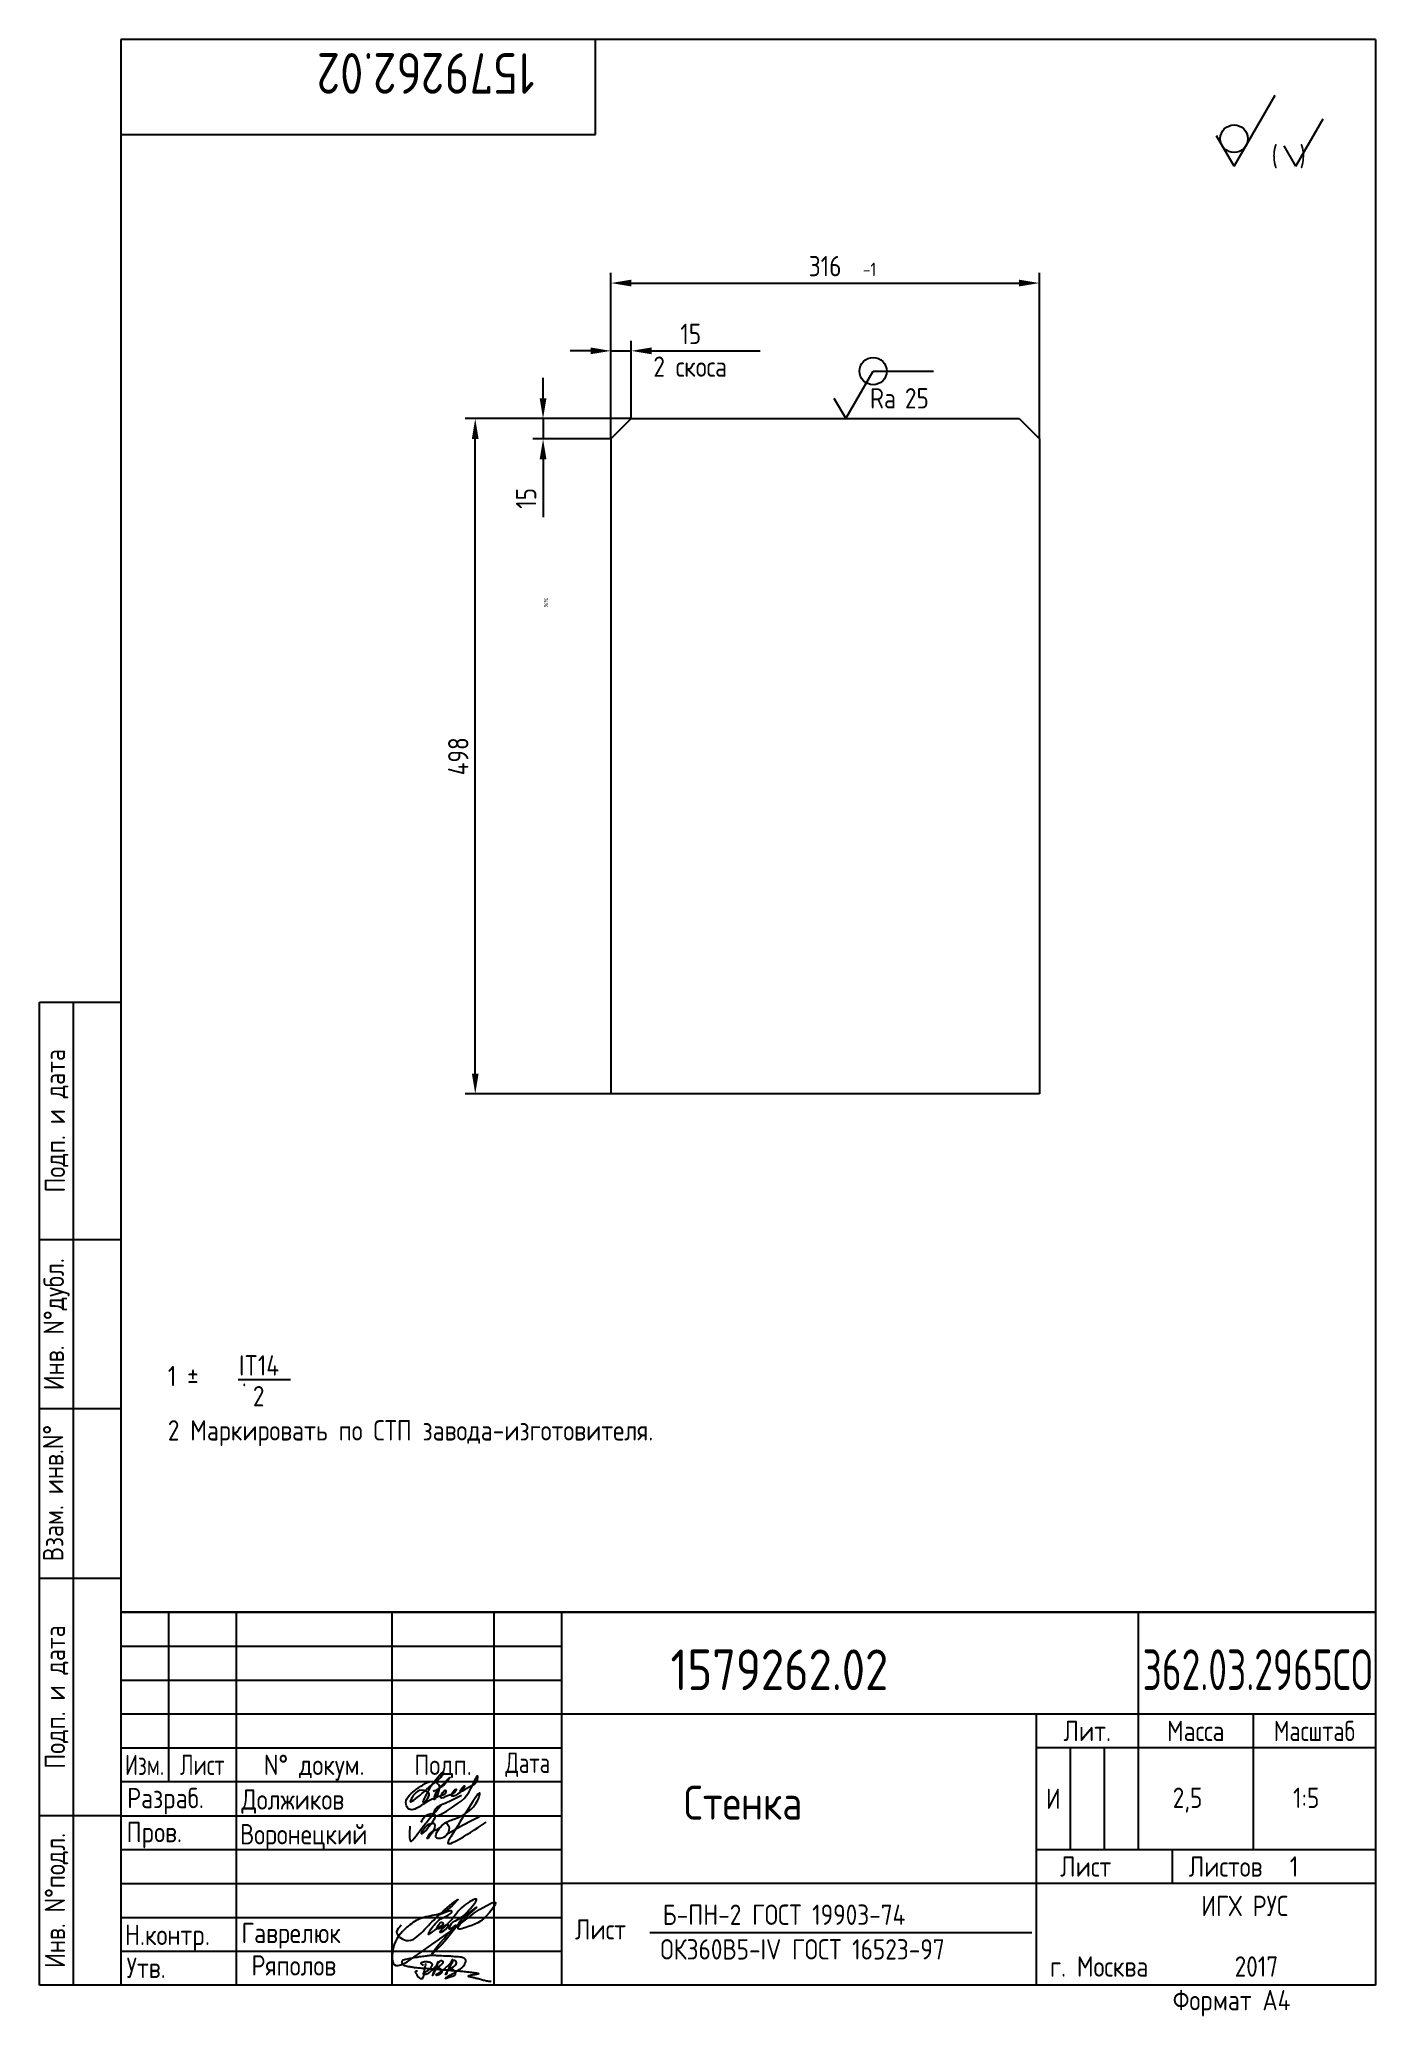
# Paper-space layout 'Layout1' of a CAD drawing. Extents: x 8 to 205, y 0 to 292.
# The model-space entities are those that its viewports show. They can reach past a viewport. Long polylines and large blocks are cut down to what shows.
import ezdxf
from ezdxf.enums import TextEntityAlignment as Align

# ---------------------------------------------------------------- set-up
doc = ezdxf.new("R2010")
doc.units = 0
doc.header["$LTSCALE"] = 15
doc.header["$MEASUREMENT"] = 0
doc.header["$PDSIZE"] = 3
doc.layers.get('0').update_dxf_attribs({"linetype": 'CONTINUOUS'})
doc.layers.get('DEFPOINTS').update_dxf_attribs({"linetype": 'CONTINUOUS'})
for name, color, linetype in [('BORD', 1, 'CONTINUOUS'), ('CONT', 6, 'CONTINUOUS'), ('DIM', 7, 'CONTINUOUS'), ('TEXT', 3, 'CONTINUOUS'), ('TEXT_RUS', 3, 'CONTINUOUS'), ('TEXTB', 6, 'CONTINUOUS'), ('VPORTI', 7, 'CONTINUOUS')]:
    doc.layers.add(name, color=color, linetype=linetype)
doc.layers.get('VPORTI').off()
doc.styles.add('STYLE1', font='romans.shx', dxfattribs={"width": 0.8})
doc.dimstyles.new('LIN5', dxfattribs={"dimscale": 5, "dimtxt": 3, "dimasz": 3, "dimexe": 1.5, "dimexo": 0, "dimgap": 1, "dimtad": 1, "dimrnd": 1, "dimdsep": 46, "dimtxsty": 'STYLE1', "dimcen": 0, "dimdle": 2, "dimclrd": 256, "dimclrt": 3, "dimaunit": 1, "dimadec": 0, "dimazin": 0, "dimtfac": 0.666667, "dimtmove": 0, "dimatfit": 3, "dimfxl": 1, "dimtvp": 0.833333, "dimtolj": 1, "dimarcsym": 0})

# ---------------------------------------------------------------- blocks, each defined once
blk = doc.blocks.new('SHER08')
at = {"layer": 'CONT'}
for q in [(-15, -6.96), (-23.66, -12.96)]:
    blk.add_line((-21.06, -17.46), q, dxfattribs=at)
blk.add_circle((-21.06, -13.39), 2.03, dxfattribs=at)
at = {"layer": 'TEXT'}
for q in [(-7.92, -10.46), (-13.69, -14.46)]:
    blk.add_line((-11.96, -17.46), q, dxfattribs=at)
at = {"layer": 'TEXT', "style": 'STYLE1', "width": 0.8}
blk.add_text('(  )', height=3, dxfattribs=at).set_placement((-15.53, -17.46))
blk = doc.blocks.new('44')
at = {"layer": 'CONT'}
for p, q in [((-12, 0), (-12, 145)), ((-12, 145), (0, 145)), ((-7, 0), (-7, 145)), ((-12, 110), (0, 110)), ((0, 85), (-12, 85)), ((0, 60), (-12, 60)), ((0, 25), (-12, 25)), ((0, 0), (-12, 0))]:
    blk.add_line(p, q, dxfattribs=at)
at = {"layer": 'TEXT', "style": 'STYLE1', "width": 0.8}
for s, p in [('Подп. и дата', (-9.5, 127.5)), ('Инв. N%%dдубл.', (-9.5, 97.5)), ('Взам. инв.N%%d ', (-10, 73.38)), ('Подп. и дата', (-9.5, 42.5)), ('Инв. N%%dподл.', (-9.5, 12.5))]:
    blk.add_text(s, height=3, rotation=90, dxfattribs=at).set_placement(p, align=Align.MIDDLE)
blk = doc.blocks.new('A$C63F45750')
at = {"layer": 'TEXT'}
for points, knots in [([(3.17, 2.37), (3.12, 2.38), (3.04, 2.41), (2.94, 2.5), (2.85, 2.57), (2.79, 2.69), (2.87, 2.77), (2.99, 2.84), (3.16, 2.89), (3.36, 2.93), (3.6, 2.95), (3.82, 2.92), (4.05, 2.87), (4.25, 2.78), (4.45, 2.63), (4.46, 2.42), (4.38, 2.26), (4.28, 2.1), (4.17, 1.94), (4.03, 1.78), (3.89, 1.62), (3.75, 1.52), (3.63, 1.43), (3.49, 1.36), (3.35, 1.3), (3.24, 1.25), (3.16, 1.21), (3.12, 1.15), (3.19, 1.1), (3.27, 1.09), (3.4, 1.07), (3.55, 1.07), (3.72, 1.12), (3.92, 1.19), (4.1, 1.34), (4.26, 1.51), (4.44, 1.65), (4.59, 1.81), (4.74, 1.93), (4.84, 2.04), (4.93, 2.14), (5.07, 2.29), (5.19, 2.53), (5.28, 2.68), (5.35, 2.96), (5.23, 2.66), (5.2, 2.44), (5.04, 2.09), (4.95, 1.81), (4.86, 1.57), (4.75, 1.31), (4.67, 1.12), (4.46, 0.78), (4.62, 1.17), (4.71, 1.45), (4.88, 1.74), (5.01, 2), (5.08, 2.19), (5.19, 2.4), (5.32, 2.58), (5.4, 2.75), (5.52, 2.89), (5.65, 3.04), (5.85, 3.1), (6.02, 3.03), (6.08, 2.87), (6.03, 2.7), (5.9, 2.51), (5.7, 2.37), (5.55, 2.23), (5.4, 2.17), (5.31, 2.12), (5.12, 2.09), (5.35, 2.07), (5.48, 2), (5.64, 1.93), (5.75, 1.8), (5.85, 1.67), (5.89, 1.54), (5.89, 1.37), (5.8, 1.2), (5.63, 1.06), (5.41, 0.94), (5.23, 0.86), (5.02, 0.92), (5.13, 1.1), (5.28, 1.16), (5.44, 1.27), (5.61, 1.36), (5.74, 1.46), (5.86, 1.53), (5.95, 1.61), (6.05, 1.69), (6.15, 1.77), (6.28, 1.87), (6.46, 2.02), (6.65, 2.19), (6.83, 2.37), (6.98, 2.49), (7.11, 2.61), (7.2, 2.74), (7.32, 2.84), (7.42, 2.97), (7.48, 3.08), (7.48, 3.27), (7.34, 3.08), (7.28, 2.94), (7.18, 2.69), (7.1, 2.46), (7, 2.22), (6.93, 1.98), (6.83, 1.78), (6.73, 1.55), (6.67, 1.34), (6.6, 1.14), (6.56, 1.03), (6.39, 0.99), (6.62, 1.33), (6.75, 1.54), (6.93, 1.87), (7.05, 2.08), (7.18, 2.32), (7.33, 2.6), (7.47, 2.89), (7.6, 3.07), (7.79, 3.18), (7.95, 3.01), (8, 2.81), (7.99, 2.62), (7.94, 2.46), (7.83, 2.33), (7.69, 2.22), (7.53, 2.11), (7.37, 2.03), (7.21, 1.99), (7.11, 1.97), (6.89, 1.98), (7.07, 1.94), (7.15, 1.9), (7.27, 1.88), (7.39, 1.84), (7.52, 1.81), (7.62, 1.72), (7.7, 1.62), (7.78, 1.51), (7.83, 1.39), (7.87, 1.26), (7.88, 1.13), (7.86, 0.99), (7.75, 0.88), (7.6, 0.77), (7.4, 0.73), (7.19, 0.66), (6.97, 0.55), (6.71, 0.48), (6.57, 0.44), (6.42, 0.42), (6.52, 0.58), (6.61, 0.64), (6.81, 0.78), (7.06, 0.89), (7.33, 1.04), (7.55, 1.16), (7.7, 1.24), (7.84, 1.32), (7.99, 1.43), (8.21, 1.58), (8.48, 1.76), (8.74, 1.95), (8.97, 2.12), (9.1, 2.29), (9.23, 2.44), (9.3, 2.6), (9.37, 2.74), (9.42, 2.92), (9.45, 3.13), (9.21, 3.48), (8.67, 3.59), (8.09, 3.63), (7.57, 3.66), (7.06, 3.74), (6.57, 3.75), (6.09, 3.74), (5.67, 3.78), (5.28, 3.78), (4.96, 3.81), (4.65, 3.83), (4.31, 3.82), (3.97, 3.79), (3.61, 3.74), (3.22, 3.67), (2.86, 3.66), (2.53, 3.61), (2.18, 3.52), (1.78, 3.54), (1.38, 3.37), (0.96, 3.35), (0.58, 3.24), (0.25, 3.19), (0.03, 3.06), (-0.03, 2.83), (0.02, 2.6), (0.26, 2.38), (0.59, 2.33), (1, 2.2), (1.48, 2.15), (1.93, 2.05), (2.35, 2.02), (2.72, 2.01), (3.11, 1.94), (3.68, 1.94), (4.25, 1.83), (4.91, 1.87), (5.53, 1.76), (6.13, 1.72), (6.73, 1.71), (7.32, 1.62), (7.99, 1.55), (8.64, 1.54), (9.16, 1.46), (9.61, 1.42), (10.03, 1.4), (10.41, 1.32), (10.73, 1.29), (11.01, 1.24), (11.18, 1.23), (11.42, 1.14), (11.18, 1.06), (11.01, 1.03), (10.71, 0.98), (10.37, 0.92), (10.1, 0.91), (9.65, 0.75), (10.22, 0.67), (10.54, 0.59), (11.08, 0.47), (11.61, 0.35), (12.17, 0.15), (12.64, 0.08), (12.98, 0.03), (13.11, 0.01), (13.18, 0)], [0, 0, 0, 0, 0.153866, 0.270441, 0.388867, 0.510533, 0.592156, 0.71333, 0.90842, 1.11344, 1.349254, 1.61246, 1.782219, 2.047249, 2.291879, 2.451528, 2.651081, 2.806158, 3.017979, 3.227348, 3.462381, 3.633009, 3.75766, 3.920516, 4.080796, 4.214529, 4.291786, 4.349969, 4.397594, 4.50822, 4.594826, 4.799244, 4.954392, 5.128468, 5.437537, 5.632649, 5.842485, 6.094987, 6.293219, 6.410959, 6.551192, 6.687808, 7.022147, 7.294342, 7.425356, 7.52079, 7.946481, 8.313051, 8.59833, 8.833695, 9.090496, 9.427695, 9.601191, 9.883219, 10.093306, 10.673943, 10.798776, 10.974628, 11.287247, 11.486184, 11.648652, 11.848902, 12.027194, 12.25348, 12.40059, 12.537783, 12.716293, 12.91523, 13.208551, 13.438489, 13.549668, 13.67779, 13.77127, 13.930001, 14.029091, 14.272112, 14.434836, 14.547084, 14.739051, 14.830983, 15.061241, 15.268922, 15.500489, 15.788979, 15.879568, 16.024283, 16.221854, 16.418714, 16.593102, 16.783247, 16.91018, 17.018213, 17.135263, 17.278205, 17.430482, 17.620087, 17.979626, 18.191789, 18.388716, 18.565718, 18.714854, 18.857929, 19.039974, 19.171375, 19.283034, 19.400085, 19.618058, 19.882245, 20.150781, 20.377854, 20.649532, 20.89723, 21.042543, 21.40016, 21.557817, 21.667145, 21.752781, 21.926256, 22.412297, 22.813145, 22.961412, 23.171289, 23.607257, 23.940428, 24.110007, 24.291214, 24.48084, 24.697609, 24.904078, 25.034245, 25.218018, 25.407651, 25.573473, 25.787447, 25.930292, 26.051316, 26.18846, 26.285312, 26.406799, 26.52425, 26.630463, 26.793722, 26.898606, 27.029313, 27.171012, 27.314101, 27.419918, 27.580557, 27.709367, 27.829268, 28.024364, 28.266961, 28.41242, 28.705761, 28.989137, 29.187748, 29.233768, 29.332802, 29.529535, 29.667094, 30.039923, 30.332117, 30.61061, 30.769982, 30.856778, 31.109923, 31.313488, 31.656425, 32.066331, 32.296628, 32.49714, 32.710276, 32.891468, 33.014834, 33.177747, 33.444503, 33.618009, 34.409008, 34.914636, 35.419802, 35.95397, 36.458179, 36.88069, 37.388403, 37.738353, 38.034261, 38.353468, 38.693154, 39.037638, 39.391136, 39.787481, 40.203773, 40.488977, 40.784975, 41.26625, 41.668005, 42.070065, 42.499388, 42.869834, 43.079573, 43.213439, 43.554591, 43.717296, 44.153724, 44.506336, 45.019111, 45.587859, 45.90191, 46.270392, 46.703958, 47.093115, 47.952647, 48.44014, 49.079253, 49.808223, 50.268654, 50.851051, 51.604831, 52.298429, 52.776925, 53.1907, 53.661988, 54.042386, 54.348524, 54.616841, 54.853814, 54.983777, 55.126096, 55.333328, 55.613101, 56.008732, 56.315809, 56.59982, 56.87931, 57.399251, 57.889617, 58.432507, 59.066698, 59.660314, 59.862668, 60.07277, 60.07277, 60.07277, 60.07277]), ([(2.31, 1.53), (2.26, 1.52), (2.17, 1.51), (2.06, 1.48), (1.93, 1.38), (2.07, 1.25), (2.14, 1.11), (2.26, 0.93), (2.39, 0.72), (2.57, 0.54), (2.71, 0.44), (2.86, 0.4), (3.02, 0.43), (3.14, 0.54), (3.21, 0.79), (3.25, 1.07), (3.31, 1.4), (3.35, 1.67), (3.38, 1.92), (3.47, 2.19), (3.5, 2.43), (3.54, 2.59), (3.56, 2.64)], [0, 0, 0, 0, 0.15847, 0.269731, 0.363591, 0.555514, 0.688037, 0.848606, 1.204359, 1.433632, 1.58673, 1.729549, 1.880686, 2.057874, 2.19169, 2.63505, 2.928153, 3.184121, 3.441863, 3.696117, 4.025873, 4.178055, 4.178055, 4.178055, 4.178055])]:
    blk.add_open_spline(points, degree=3, knots=knots, dxfattribs=at)
blk = doc.blocks.new('*D3')
at = {"layer": 'DEFPOINTS', "color": 0, "transparency": 16777216}
for p in [(544.7, 981.7), (594.7, 981.7), (644.7, 483.7)]:
    blk.add_point(p, dxfattribs=at)
at = {"layer": 'DIM', "color": 0, "lineweight": -2, "transparency": 16777216}
for p, q in [((594.7, 981.7), (537.2, 981.7)), ((644.7, 483.7), (537.2, 483.7))]:
    blk.add_line(p, q, dxfattribs=at)
at = {"layer": 'DIM', "lineweight": -2, "transparency": 16777216}
blk.add_line((544.7, 498.7), (544.7, 966.7), dxfattribs=at)
at = {"layer": 'DIM', "transparency": 16777216}
for points in [[(542.2, 966.7), (547.2, 966.7), (544.7, 981.7)], [(542.2, 498.7), (547.2, 498.7), (544.7, 483.7)]]:
    blk.add_solid(points, dxfattribs=at)
at = {"layer": 'DIM', "color": 3, "transparency": 16777216, "insert": (532.2, 732.7), "char_height": 15, "attachment_point": 5, "rotation": 90, "style": 'STYLE1'}
blk.add_mtext('\\A1;498', dxfattribs=at)
blk = doc.blocks.new('*D4')
at = {"layer": 'DEFPOINTS', "color": 0, "transparency": 16777216}
for p in [(644.7, 1031.7), (659.7, 981.7), (644.7, 966.7)]:
    blk.add_point(p, dxfattribs=at)
at = {"layer": 'DIM', "color": 0, "lineweight": -2, "transparency": 16777216}
for p, q in [((644.7, 966.7), (644.7, 1039.2)), ((659.7, 981.7), (659.7, 1039.2))]:
    blk.add_line(p, q, dxfattribs=at)
at = {"layer": 'DIM', "lineweight": -2, "transparency": 16777216}
for p, q in [((629.7, 1031.7), (614.7, 1031.7)), ((644.7, 1031.7), (659.7, 1031.7)), ((674.7, 1031.7), (717.5, 1031.7))]:
    blk.add_line(p, q, dxfattribs=at)
at = {"layer": 'DIM', "transparency": 16777216}
for points in [[(629.7, 1034.2), (629.7, 1029.2), (644.7, 1031.7)], [(674.7, 1034.2), (674.7, 1029.2), (659.7, 1031.7)]]:
    blk.add_solid(points, dxfattribs=at)
at = {"layer": 'DIM', "color": 3, "transparency": 16777216, "insert": (703.6, 1044.2), "char_height": 15, "attachment_point": 5, "style": 'STYLE1'}
blk.add_mtext('\\A1;15', dxfattribs=at)
blk = doc.blocks.new('*D5')
at = {"layer": 'DEFPOINTS', "color": 0, "transparency": 16777216}
for p in [(659.7, 981.7), (594.7, 966.7), (644.7, 966.7)]:
    blk.add_point(p, dxfattribs=at)
at = {"layer": 'DIM', "lineweight": -2, "transparency": 16777216}
for p, q in [((594.7, 996.7), (594.7, 1011.7)), ((594.7, 981.7), (594.7, 966.7)), ((594.7, 951.7), (594.7, 909))]:
    blk.add_line(p, q, dxfattribs=at)
at = {"layer": 'DIM', "color": 0, "lineweight": -2, "transparency": 16777216}
for p, q in [((659.7, 981.7), (587.2, 981.7)), ((644.7, 966.7), (587.2, 966.7))]:
    blk.add_line(p, q, dxfattribs=at)
at = {"layer": 'DIM', "transparency": 16777216}
for points in [[(592.2, 996.7), (597.2, 996.7), (594.7, 981.7)], [(592.2, 951.7), (597.2, 951.7), (594.7, 966.7)]]:
    blk.add_solid(points, dxfattribs=at)
at = {"layer": 'DIM', "color": 3, "transparency": 16777216, "insert": (582.2, 922.9), "char_height": 15, "attachment_point": 5, "rotation": 90, "style": 'STYLE1'}
blk.add_mtext('\\A1;15', dxfattribs=at)
blk = doc.blocks.new('*D6')
at = {"layer": 'DEFPOINTS', "color": 0, "transparency": 16777216}
for p in [(960.7, 1081.7), (644.7, 1031.7), (960.7, 966.7)]:
    blk.add_point(p, dxfattribs=at)
at = {"layer": 'DIM', "color": 0, "lineweight": -2, "transparency": 16777216}
for p, q in [((644.7, 1031.7), (644.7, 1089.2)), ((960.7, 966.7), (960.7, 1089.2))]:
    blk.add_line(p, q, dxfattribs=at)
at = {"layer": 'DIM', "lineweight": -2, "transparency": 16777216}
blk.add_line((659.7, 1081.7), (945.7, 1081.7), dxfattribs=at)
at = {"layer": 'DIM', "transparency": 16777216}
for points in [[(659.7, 1084.2), (659.7, 1079.2), (644.7, 1081.7)], [(945.7, 1084.2), (945.7, 1079.2), (960.7, 1081.7)]]:
    blk.add_solid(points, dxfattribs=at)
at = {"layer": 'DIM', "color": 3, "transparency": 16777216, "insert": (802.7, 1094.2), "char_height": 15, "attachment_point": 5, "style": 'STYLE1'}
blk.add_mtext('\\A1;316', dxfattribs=at)
blk = doc.blocks.new('A$C6CF913E7')
at = {"layer": 'TEXT'}
blk.add_circle((0, 0), 2, dxfattribs=at)
blk = doc.blocks.new('sherISO_07')
at = {"layer": 'TEXT'}
blk.add_line((4.04, 7), (12.93, 7), dxfattribs=at)
blk.add_lwpolyline([(-1.73, 3), (0, 0), (4.04, 7)], dxfattribs=at)
blk.add_blockref('A$C6CF913E7', (4.04, 7))
at = {"layer": 'TEXT', "style": 'STYLE1', "width": 0.8}
blk.add_text('Ra', height=3, dxfattribs=at).set_placement((3.58, 1.5))
blk.add_attdef('25', (8.73, 1.5), '', height=3, dxfattribs=at)

msp = doc.modelspace()

# ---------------------------------------------------------------- linework, layer by layer
at = {"layer": 'CONT'}
for p, q in [((644.741, 966.726), (659.741, 981.726)), ((659.741, 981.726), (945.741, 981.726)), ((945.741, 981.726), (960.741, 966.726)), ((644.741, 966.726), (644.741, 483.726)), ((960.741, 966.726), (960.741, 483.726)), ((960.741, 483.726), (644.741, 483.726))]:
    msp.add_line(p, q, dxfattribs=at)
at = {"layer": 'DIM'}
msp.add_line((717.456, 1031.726), (754.853, 1031.726), dxfattribs=at)

# ---------------------------------------------------------------- block references
at = {"layer": 'DIM', "xscale": 5, "yscale": 5, "zscale": 5}
msp.add_blockref('sherISO_07', (817.867, 981.726), dxfattribs=at).add_auto_attribs({'25': '25'})

# ---------------------------------------------------------------- texts
at = {"color": 3, "linetype": 'ByBlock', "style": 'STYLE1', "width": 0.8}
msp.add_text('%%', height=3, rotation=90, dxfattribs=at).set_placement((596.935, 845.935), align=Align.MIDDLE_CENTER)
at = {"layer": 'TEXT', "style": 'STYLE1', "width": 0.8}
msp.add_text('-1', height=10, dxfattribs=at).set_placement((830.445, 1086.751))
at = {"layer": 'TEXT_RUS', "style": 'STYLE1', "width": 0.8}
msp.add_text('2 скоса', height=15, dxfattribs=at).set_placement((676.047, 1012.567))

# ---------------------------------------------------------------- dimensions: what is measured, and where the dimension line sits
at = {"layer": 'DIM'}
dim = msp.add_linear_dim(base=(960.741, 1081.726), p1=(644.741, 1031.726), p2=(960.741, 966.726), dimstyle='LIN5', dxfattribs=at)
dim.commit()
dim.dimension.update_dxf_attribs({"geometry": '*D6', "text_midpoint": (802.741, 1094.226)})
dim = msp.add_linear_dim(base=(644.741, 1031.726), p1=(659.741, 981.726), p2=(644.741, 966.726), dimstyle='LIN5', dxfattribs=at)
dim.commit()
dim.dimension.update_dxf_attribs({"geometry": '*D4', "text_midpoint": (703.599, 1031.726), "dimtype": 160})
for base, p1, p2, picture, middle in [((594.741, 966.726), (659.741, 981.726), (644.741, 966.726), '*D5', (582.241, 922.869)), ((544.741, 981.726), (644.741, 483.726), (594.741, 981.726), '*D3', (532.241, 732.726))]:
    dim = msp.add_linear_dim(base=base, p1=p1, p2=p2, angle=90, dimstyle='LIN5', dxfattribs=at)
    dim.commit()
    dim.dimension.update_dxf_attribs({"geometry": picture, "text_midpoint": middle})

psp = doc.layouts.get("Layout1")

# ---------------------------------------------------------------- linework, layer by layer
at = {"layer": 'BORD'}
for p, q in [((20, 55), (85, 55)), ((20, 50), (85, 50)), ((20, 45), (85, 45)), ((160, 40), (160, 25)), ((165, 40), (165, 25)), ((20, 30), (85, 30)), ((20, 25), (85, 25)), ((20, 20), (85, 20)), ((20, 15), (85, 15)), ((20, 10), (85, 10))]:
    psp.add_line(p, q, dxfattribs=at)
at = {"layer": 'CONT'}
for p, q in [((205, 292), (20, 292)), ((20, 292), (20, 5)), ((90, 278), (90, 292)), ((205, 292), (205, 5)), ((20, 278), (90, 278)), ((205, 60), (20, 60)), ((20, 60), (205, 60)), ((27, 60), (27, 35)), ((37, 60), (37, 5)), ((60, 5), (60, 60)), ((75, 60), (75, 5)), ((85, 5), (85, 60)), ((170, 60), (170, 25)), ((85, 45), (205, 45)), ((155, 5), (155, 45)), ((187, 25), (187, 45)), ((20, 40), (85, 40)), ((205, 40), (155, 40)), ((85, 35), (20, 35)), ((155, 25), (205, 25)), ((175, 25), (175, 20)), ((205, 20), (85, 20)), ((205, 5), (20, 5))]:
    psp.add_line(p, q, dxfattribs=at)
at = {"layer": 'TEXT'}
for p, q in [((37.27, 94.36), (44.99, 94.36)), ((98, 12.75), (154.32, 12.75))]:
    psp.add_line(p, q, dxfattribs=at)
for points, knots in [([(70.22, 33), (69.46, 32.58), (68.14, 31.85), (66.27, 31.27), (65.95, 29.34), (70.88, 32.44), (71.2, 33.05), (72.62, 36.08), (72.58, 34.64), (71.71, 34.51), (69.52, 33.04), (70.83, 34.79), (70.3, 33.28), (67.77, 32.17), (69.66, 34.34), (69.12, 33.14), (68.39, 33.17), (66.52, 31.93), (67.86, 34.19), (67.98, 33.1), (66.07, 32.66), (64.8, 31.82), (62.66, 30.47), (61.61, 32.2), (63.11, 33.62), (64.52, 34.59), (65.8, 35.22), (66.76, 34.81), (67.17, 33.82), (65.87, 31.51), (66.57, 33.79), (67.17, 34.24), (68.82, 36.06), (67.83, 34.6), (67.1, 34.06), (66.3, 33.67), (66.05, 33.55)], [0, 0, 0, 0, 2.703743, 4.672825, 5.02799, 7.955933, 13.437489, 13.883188, 14.189441, 16.413959, 17.478513, 18.47964, 18.959294, 20.910841, 22.003091, 22.470554, 23.533771, 24.710748, 26.01626, 26.201331, 27.488187, 30.382065, 32.258784, 33.069724, 35.439902, 37.010787, 38.612861, 39.32109, 39.818865, 41.83144, 42.782113, 44.494961, 45.867914, 46.467245, 48.290622, 49.101188, 49.101188, 49.101188, 49.101188]), ([(64.57, 32.21), (64.99, 33.13), (65.53, 34.31), (67.79, 36.88), (67.35, 35.72), (65.84, 34.69), (61.64, 30.58), (63.29, 33.32), (64.27, 34), (65.83, 33.31), (65.19, 32.5), (64.67, 31.82), (64.51, 32.08), (64.55, 32.17), (64.57, 32.21)], [0, 0, 0, 0, 4.062617, 5.226919, 5.800291, 6.663227, 11.774431, 12.938639, 14.11351, 15.354081, 16.396133, 16.918576, 17.03251, 17.182794, 17.182794, 17.182794, 17.182794]), ([(64.3, 29.02), (64.46, 29.4), (64.78, 30.15), (67.28, 30.71), (65.47, 28.26), (63.96, 26.93), (65.01, 28.92), (67.15, 29), (64.68, 25.7), (65.74, 27.9), (66.91, 27.8), (67.88, 29.3), (68.72, 27.93), (67.88, 26.59), (65.85, 26.59), (67.43, 28.99), (69.84, 29.66), (72.21, 30.94), (73.7, 35.38), (69.92, 28.84), (67.25, 24.7), (70.72, 26.97), (73.86, 29.02)], [0, 0, 0, 0, 1.213353, 2.399709, 5.497648, 5.861317, 7.611627, 8.43806, 10.837371, 11.583123, 13.461301, 14.534506, 15.162086, 17.217848, 17.944717, 20.123775, 21.948027, 26.460707, 27.144718, 34.52243, 35.159468, 41.304292, 41.304292, 41.304292, 41.304292]), ([(62.61, 28.47), (62.57, 28.02), (62.51, 27.35), (62.66, 25.81), (64, 27.71), (65.13, 29.14), (66.51, 30.75), (67.31, 31.69)], [0, 0, 0, 0, 1.523947, 2.237958, 3.351836, 5.856423, 9.374056, 9.374056, 9.374056, 9.374056]), ([(73.04, 29.92), (72.27, 29.53), (70.56, 28.65), (68.88, 27.7), (67.96, 27.17)], [0, 0, 0, 0, 2.587978, 5.77327, 5.77327, 5.77327, 5.77327]), ([(61.35, 13.84), (61.02, 13.53), (60.14, 12.72), (62.52, 10.86), (65.66, 14.12), (67.15, 15.73), (70.04, 17.95), (68.14, 15.87), (66.73, 15.35), (64.03, 14.97), (61.73, 13.3), (60, 11.26), (59.85, 6.74), (66.01, 11.11), (69.76, 13.72), (73.04, 16.42), (75.71, 17.55), (73.39, 14.22), (72.1, 13.91), (68.79, 12.84), (71.06, 15.28), (73.13, 16.99), (70.43, 15.18), (69.33, 13.09), (64.55, 7.96), (67.15, 11.44), (70.27, 14.66), (68.13, 12.86), (68.68, 14.19), (69.85, 14.72), (71.03, 15.57), (73.29, 18.42), (69.67, 16.31), (69.37, 15), (66.33, 12.41), (67.94, 13.1), (68.55, 14.32), (67.49, 13.54), (66.19, 13.01), (67.24, 14.66), (67.6, 13.94), (66.53, 13.48), (64.72, 11.73), (66.21, 13.97), (67.13, 14.92), (68.29, 15.24), (69.24, 16.28), (67.99, 15.79), (66.95, 15.39)], [0, 0, 0, 0, 1.17994, 3.087717, 5.863103, 12.338328, 12.854096, 14.088578, 16.834551, 19.302558, 21.570562, 25.210018, 27.650956, 31.348291, 40.129863, 44.562748, 45.223917, 46.979401, 51.214655, 52.099288, 55.323111, 56.227801, 58.471865, 60.028126, 65.752911, 68.466223, 71.038525, 71.934922, 72.780229, 73.495807, 76.028152, 77.999346, 80.11892, 83.1954, 85.334448, 86.270878, 87.060466, 88.110212, 88.803314, 89.989889, 90.197567, 90.706974, 92.884587, 94.19917, 96.055742, 97.375783, 97.753899, 99.636325, 99.636325, 99.636325, 99.636325])]:
    psp.add_open_spline(points, degree=3, knots=knots, dxfattribs=at)

# ---------------------------------------------------------------- block references
at = {"layer": 'BORD'}
psp.add_blockref('SHER08', (205.21, 290.76), dxfattribs=at)
at = {"layer": 'CONT'}
psp.add_blockref('A$C63F45750', (61.43, 5.55), dxfattribs=at)
at = {"layer": 'TEXT'}
psp.add_blockref('44', (20, 5), dxfattribs=at)

# ---------------------------------------------------------------- texts
at = {"layer": 'TEXT', "style": 'STYLE1', "width": 0.8}
for s, p in [('1 %%p    .', (26.92, 93.34)), ('IT14', (37.41, 94.92)), ('2', (39.46, 90.38)), ('2 Маркировать по СТП завода-изготовителя.', (26.92, 85.34)), ('Разpаб.', (20.92, 31.1)), ('Должиков', (37.78, 30.89)), ('2,5', (175.1, 31.14)), ('1:5', (192.85, 31.14)), ('Пpов.', (20.84, 26.08)), ('Воронецкий', (37.56, 25.76)), ('Лист', (86.96, 11.73)), ('Б-ПН-2 ГОСТ 19903-74', (99.9, 13.89)), ('Н.контp.', (20.59, 10.92)), ('Гаврелюк', (37.78, 11.2)), ('ОК360В5-IV ГОСТ 16523-97', (99.55, 8.78)), ('Утв.', (20.84, 6.06)), ('г. Москва        2017', (157.01, 6.25)), ('Фоpмат А4', (175.11, 1.29))]:
    psp.add_text(s, height=3, dxfattribs=at).set_placement(p)
at = {"layer": 'TEXT', "style": 'STYLE1'}
for s, width, p in [('Лит.', 0.8, (162.5, 42.5)), ('Масса', 0.8, (178.5, 42.5)), ('Масштаб', 0.75, (196, 42.5)), ('Изм.', 0.7, (23.5, 37.5)), ('Лист', 0.7, (32, 37.5)), ('N%%d докум.', 0.8, (48.5, 37.5)), ('Подп.', 0.8, (67.5, 37.5)), ('Лист', 0.8, (162.27, 22.5)), ('Листов', 0.8, (182.9, 22.5))]:
    psp.add_text(s, height=3, dxfattribs=dict(at, width=width)).set_placement(p, align=Align.MIDDLE_CENTER)
for s, width, p in [('Дата', 0.7, (80, 37.5)), ('И', 0.8, (157.5, 32.5)), ('ИГХ РУС', 0.8, (185.73, 16.69))]:
    psp.add_text(s, height=3, dxfattribs=dict(at, width=width)).set_placement(p, align=Align.MIDDLE)
at = {"layer": 'TEXT', "style": 'STYLE1', "width": 0.8}
psp.add_text('Ряполов', height=3, dxfattribs=at).set_placement((45.5, 6.41), align=Align.CENTER)
psp.add_attdef('1', text='1', height=3, dxfattribs=at).set_placement((193, 22.5), align=Align.MIDDLE_CENTER)
at = {"layer": 'TEXTB', "style": 'STYLE1', "width": 0.8}
psp.add_text('Стенка', height=5, dxfattribs=at).set_placement((103.02, 29.42))
psp.add_attdef('1579262.02', (81, 290), '', height=6, rotation=180, dxfattribs=at)
psp.add_attdef('1579262.02', (101.05, 48.52), '', height=6, dxfattribs=at)
at = {"layer": 'TEXTB', "style": 'STYLE1', "width": 0.490019}
psp.add_attdef('362.03.2965СО', text='', height=6, dxfattribs=at).set_placement((170.67, 48.53), (204.55, 48.53), align=Align.FIT)

# ---------------------------------------------------------------- viewports
at = {"layer": 'VPORTI'}
psp.add_viewport(center=(120.9, 189.97), size=(122.89, 153.108), view_center_point=(787.96, 751.16), view_height=765.5392, dxfattribs=at)

doc.saveas('drawing.dxf')
